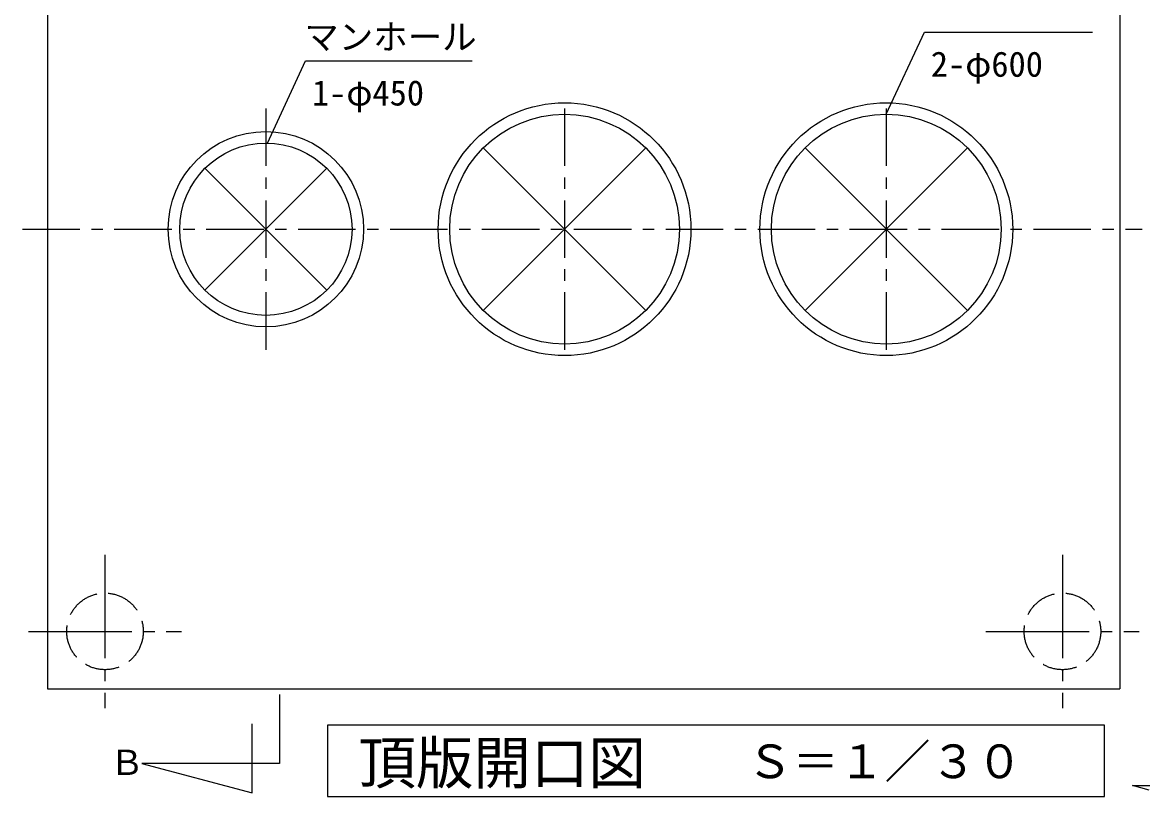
# Model space of a CAD drawing. Units: millimetres, scale not verified. Extents: x -11715 to 8910, y -9164 to 6308.
# Drawn here: x -6120 to -3195, y 2421 to 4442 of the extents above; entities that cross this region are included whole.
import ezdxf
from ezdxf.enums import TextEntityAlignment as Align

# ---------------------------------------------------------------- set-up
doc = ezdxf.new("R2010")
doc.units = ezdxf.units.MM
doc.header["$LTSCALE"] = 30
for name, pattern in [('CHAIN1', [8, 5, -1, 1, -1]), ('CHAIN2', [12, 9, -1, 1, -1]), ('DASHED3', [4, 3, -1])]:
    doc.linetypes.add(name, pattern=pattern)
for name, color, linetype, lineweight in [('0-1_機器', 2, 'Continuous', 25), ('0-2_空気管', 3, 'Continuous', 25), ('0-E_08', 2, 'Continuous', 25), ('1-1_1-3ﾚｲﾔ', 3, 'Continuous', 25)]:
    doc.layers.add(name, color=color, linetype=linetype, lineweight=lineweight)
doc.styles.add('ＭＳ ゴシック', font='')
doc.styles.get('ＭＳ ゴシック').set_extended_font_data('MS Gothic')

msp = doc.modelspace()

# ---------------------------------------------------------------- linework, layer by layer
at = {"layer": '0-1_機器'}
for p, q in [((-6054.17, 5102.37), (-6054.17, 2702.37)), ((-3254.17, 5102.37), (-3254.17, 2702.37)), ((-6054.17, 2702.37), (-3254.17, 2702.37))]:
    msp.add_line(p, q, dxfattribs=at)
at = {"layer": '0-1_機器', "linetype": 'CHAIN2'}
for p, q in [((-5904.17, 3052.37), (-5904.17, 2652.37)), ((-3404.17, 3052.37), (-3404.17, 2652.37)), ((-6104.17, 2852.37), (-5704.17, 2852.37)), ((-3604.17, 2852.37), (-3204.17, 2852.37))]:
    msp.add_line(p, q, dxfattribs=at)
at = {"layer": '0-1_機器', "color": 3}
msp.add_lwpolyline([(-3294.17, 2421.13), (-3294.17, 2607.44), (-5323.5, 2607.44), (-5323.5, 2421.13)], close=True, dxfattribs=at)
at = {"layer": '0-2_空気管', "color": 4}
for p, q in [((-3864.17, 4202.37), (-3764.77, 4417.04)), ((-3764.77, 4417.04), (-3325.92, 4417.04)), ((-5480.18, 4127.34), (-5380.78, 4342.01)), ((-5380.78, 4342.01), (-4945.61, 4342.01))]:
    msp.add_line(p, q, dxfattribs=at)
at = {"layer": '0-2_空気管', "linetype": 'CHAIN1'}
for p, q in [((-5484.17, 4217.74), (-5484.17, 3584.66)), ((-4704.17, 4217.74), (-4704.17, 3584.66)), ((-3864.17, 4217.74), (-3864.17, 3584.66)), ((-6119.82, 3902.37), (-3195.77, 3902.37))]:
    msp.add_line(p, q, dxfattribs=at)
at = {"layer": '0-2_空気管'}
for p, q in [((-4916.3, 3690.24), (-4492.04, 4114.5)), ((-4916.3, 4114.5), (-4492.03, 3690.24)), ((-4076.3, 3690.24), (-3652.04, 4114.5)), ((-4076.3, 4114.5), (-3652.03, 3690.24)), ((-5643.27, 4061.47), (-5325.07, 3743.27)), ((-5643.27, 3743.27), (-5325.07, 4061.47)), ((-5448.24, 2687.9), (-5448.24, 2507.9)), ((-5520.24, 2430.73), (-5520.24, 2610.73))]:
    msp.add_line(p, q, dxfattribs=at)
msp.add_lwpolyline([(-5448.24, 2507.9), (-5808.24, 2507.9), (-5520.24, 2430.73)], dxfattribs=at)
for centre, radius in [((-4704.17, 3902.37), 330), ((-3864.17, 3902.37), 330), ((-4704.17, 3902.37), 300), ((-3864.17, 3902.37), 300), ((-5484.17, 3902.37), 255), ((-5484.17, 3902.37), 225)]:
    msp.add_circle(centre, radius, dxfattribs=at)
at = {"layer": '0-E_08', "linetype": 'DASHED3'}
for centre in [(-5904.17, 2852.37), (-3404.17, 2852.37)]:
    msp.add_circle(centre, 100, dxfattribs=at)
at = {"layer": '1-1_1-3ﾚｲﾔ'}
msp.add_lwpolyline([(-3177.77, 2438.15), (-3221.24, 2449.79), (-2651.23, 2449.79), (-2694.7, 2461.44)], dxfattribs=at)

# ---------------------------------------------------------------- texts
at = {"layer": '0-1_機器', "color": 4, "style": 'ＭＳ ゴシック'}
for s, height, p in [('頂版開口図', 110, (-5242.26, 2421.17)), ('Ｓ＝１／３０', 87.98, (-4228.7, 2442.84))]:
    msp.add_text(s, height=height, dxfattribs=at).set_placement(p, align=Align.BOTTOM_LEFT)
at = {"layer": '0-2_空気管', "color": 4, "style": 'ＭＳ ゴシック'}
for s, p in [('マンホール', (-5383.8, 4351.72)), ('2-φ600', (-3747.76, 4280.57)), ('1-φ450', (-5363.77, 4205.53)), ('Ｂ', (-5891.74, 2457.8))]:
    msp.add_text(s, height=65.98, dxfattribs=at).set_placement(p, align=Align.BOTTOM_LEFT)

doc.saveas('drawing.dxf')
